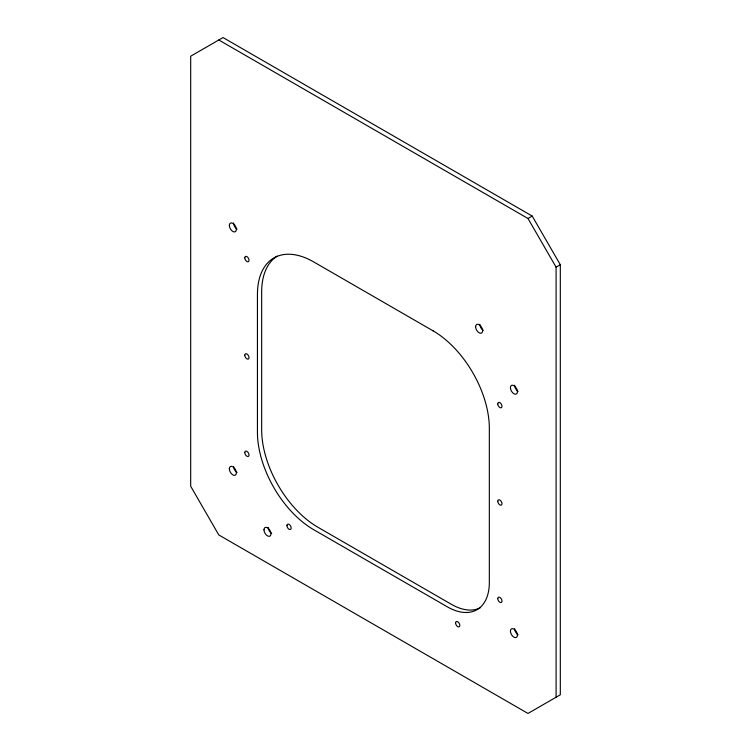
<?xml version="1.0" encoding="UTF-8"?>
<svg xmlns="http://www.w3.org/2000/svg" width="751" height="751" viewBox="0 0 751 751"><rect width="100%" height="100%" fill="white"/><g stroke="black" fill="none" stroke-linecap="round" stroke-linejoin="round"><path stroke-width="1.13" d="M218.794 39.981L527.981 218.494L532.206 216.053L560.312 264.737L560.312 694.788L527.981 713.45L218.794 534.947L190.688 486.263L190.688 56.212L223.019 37.55L532.206 216.053M556.097 697.219L556.097 267.178L560.312 264.737M527.981 218.494L556.097 267.178M277.203 256.091A79.503 45.895 60 0 0 261.667 291.923L261.667 429.863A79.503 45.895 60 0 0 317.88 527.23L451.389 604.32A59.629 34.424 60 0 0 480.218 607.803M237.072 472.463A4.966 2.873 60 0 1 233.552 466.38M237.072 229.046A4.966 2.873 60 0 1 233.552 222.953M518.143 634.745A4.966 2.873 60 0 1 514.632 628.662M518.143 391.318A4.966 2.873 60 0 1 514.632 385.235M483.344 330.365A4.966 2.873 60 0 1 479.833 324.282M271.702 533.445A4.966 2.873 60 0 1 268.191 527.362M433.12 330.872L313.665 261.902A79.503 45.895 60 0 0 257.443 294.364L257.443 432.304A79.503 45.895 60 0 0 313.665 529.671L447.174 606.752A59.629 34.424 60 0 0 489.333 582.41L489.333 428.239A79.503 45.895 60 0 0 433.12 330.872M244.798 257.846A2.985 1.718 60 0 0 247.961 261.78A2.985 1.718 60 0 0 247.961 257.565A2.985 1.718 60 0 0 244.798 257.846M244.798 355.214A2.985 1.718 60 0 0 247.961 359.147A2.985 1.718 60 0 0 247.961 354.932A2.985 1.718 60 0 0 244.798 355.214M286.957 525.616A2.985 1.718 60 0 0 290.121 529.549A2.985 1.718 60 0 0 290.121 525.325A2.985 1.718 60 0 0 286.957 525.616M497.772 403.897A2.985 1.718 60 0 0 500.936 407.831A2.985 1.718 60 0 0 500.936 403.616A2.985 1.718 60 0 0 497.772 403.897M455.604 622.983A2.985 1.718 60 0 0 458.767 626.916A2.985 1.718 60 0 0 458.767 622.692A2.985 1.718 60 0 0 455.604 622.983M497.772 501.264A2.985 1.718 60 0 0 500.936 505.198A2.985 1.718 60 0 0 500.936 500.983A2.985 1.718 60 0 0 497.772 501.264M497.772 598.631A2.985 1.718 60 0 0 500.936 602.574A2.985 1.718 60 0 0 500.936 598.35A2.985 1.718 60 0 0 497.772 598.631M244.798 452.581A2.985 1.718 60 0 0 247.961 456.514A2.985 1.718 60 0 0 247.961 452.299A2.985 1.718 60 0 0 244.798 452.581M229.337 468.812A4.966 2.873 60 0 0 234.612 475.374A4.966 2.873 60 0 0 234.612 468.342A4.966 2.873 60 0 0 229.337 468.812M229.337 225.394A4.966 2.873 60 0 0 234.612 231.946A4.966 2.873 60 0 0 234.612 224.924A4.966 2.873 60 0 0 229.337 225.394M510.417 631.093A4.966 2.873 60 0 0 515.684 637.646A4.966 2.873 60 0 0 515.684 630.624A4.966 2.873 60 0 0 510.417 631.093M510.417 387.666A4.966 2.873 60 0 0 515.684 394.228A4.966 2.873 60 0 0 515.684 387.197A4.966 2.873 60 0 0 510.417 387.666M475.618 326.713A4.966 2.873 60 0 0 480.884 333.275A4.966 2.873 60 0 0 480.884 326.244A4.966 2.873 60 0 0 475.618 326.713M263.976 529.793A4.966 2.873 60 0 0 269.243 536.345A4.966 2.873 60 0 0 269.243 529.324A4.966 2.873 60 0 0 263.976 529.793"/></g></svg>
